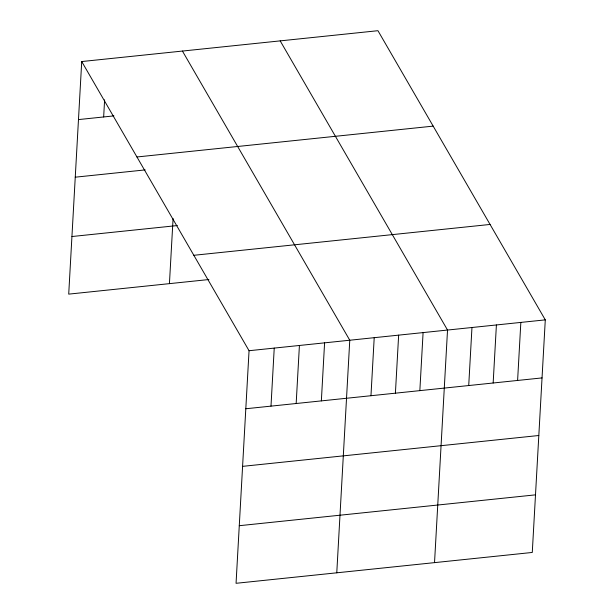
<?xml version="1.0" encoding="UTF-8"?>
<svg xmlns="http://www.w3.org/2000/svg" width="614" height="614" viewBox="0 0 614 614"><rect width="100%" height="100%" fill="white"/><g stroke="black" fill="none" stroke-linecap="round" stroke-linejoin="round"><path stroke-width="0.92" d="M81.723 61.546L249.054 350.717L236.052 583.3L532.277 552.454L545.286 319.871L377.948 30.7L81.723 61.546L68.714 294.129L208.913 279.531M103.659 116.959L104.61 99.836M169.433 283.637L173.079 218.507M270.989 406.13L274.235 348.1M296.171 403.513L299.417 345.475M321.352 400.888L324.591 342.858M336.771 572.808L349.773 340.233L182.435 51.062M370.963 395.723L374.21 337.685M395.408 393.175L398.647 335.144M419.846 390.634L423.092 332.596M434.528 562.631L447.529 330.048L280.191 40.877M468.72 385.538L471.966 327.508M493.157 382.998L496.404 324.959M517.602 380.45L520.841 322.419M78.477 119.584L113.912 115.892M136.937 156.977L433.169 126.123M75.253 177.185L145.196 169.901M71.938 236.528L177.354 225.553M193.832 255.294L490.064 224.448M249.054 350.717L545.286 319.871M245.807 408.755L542.039 377.909M242.591 466.356L538.816 435.503M239.276 525.699L535.5 494.853"/></g></svg>
